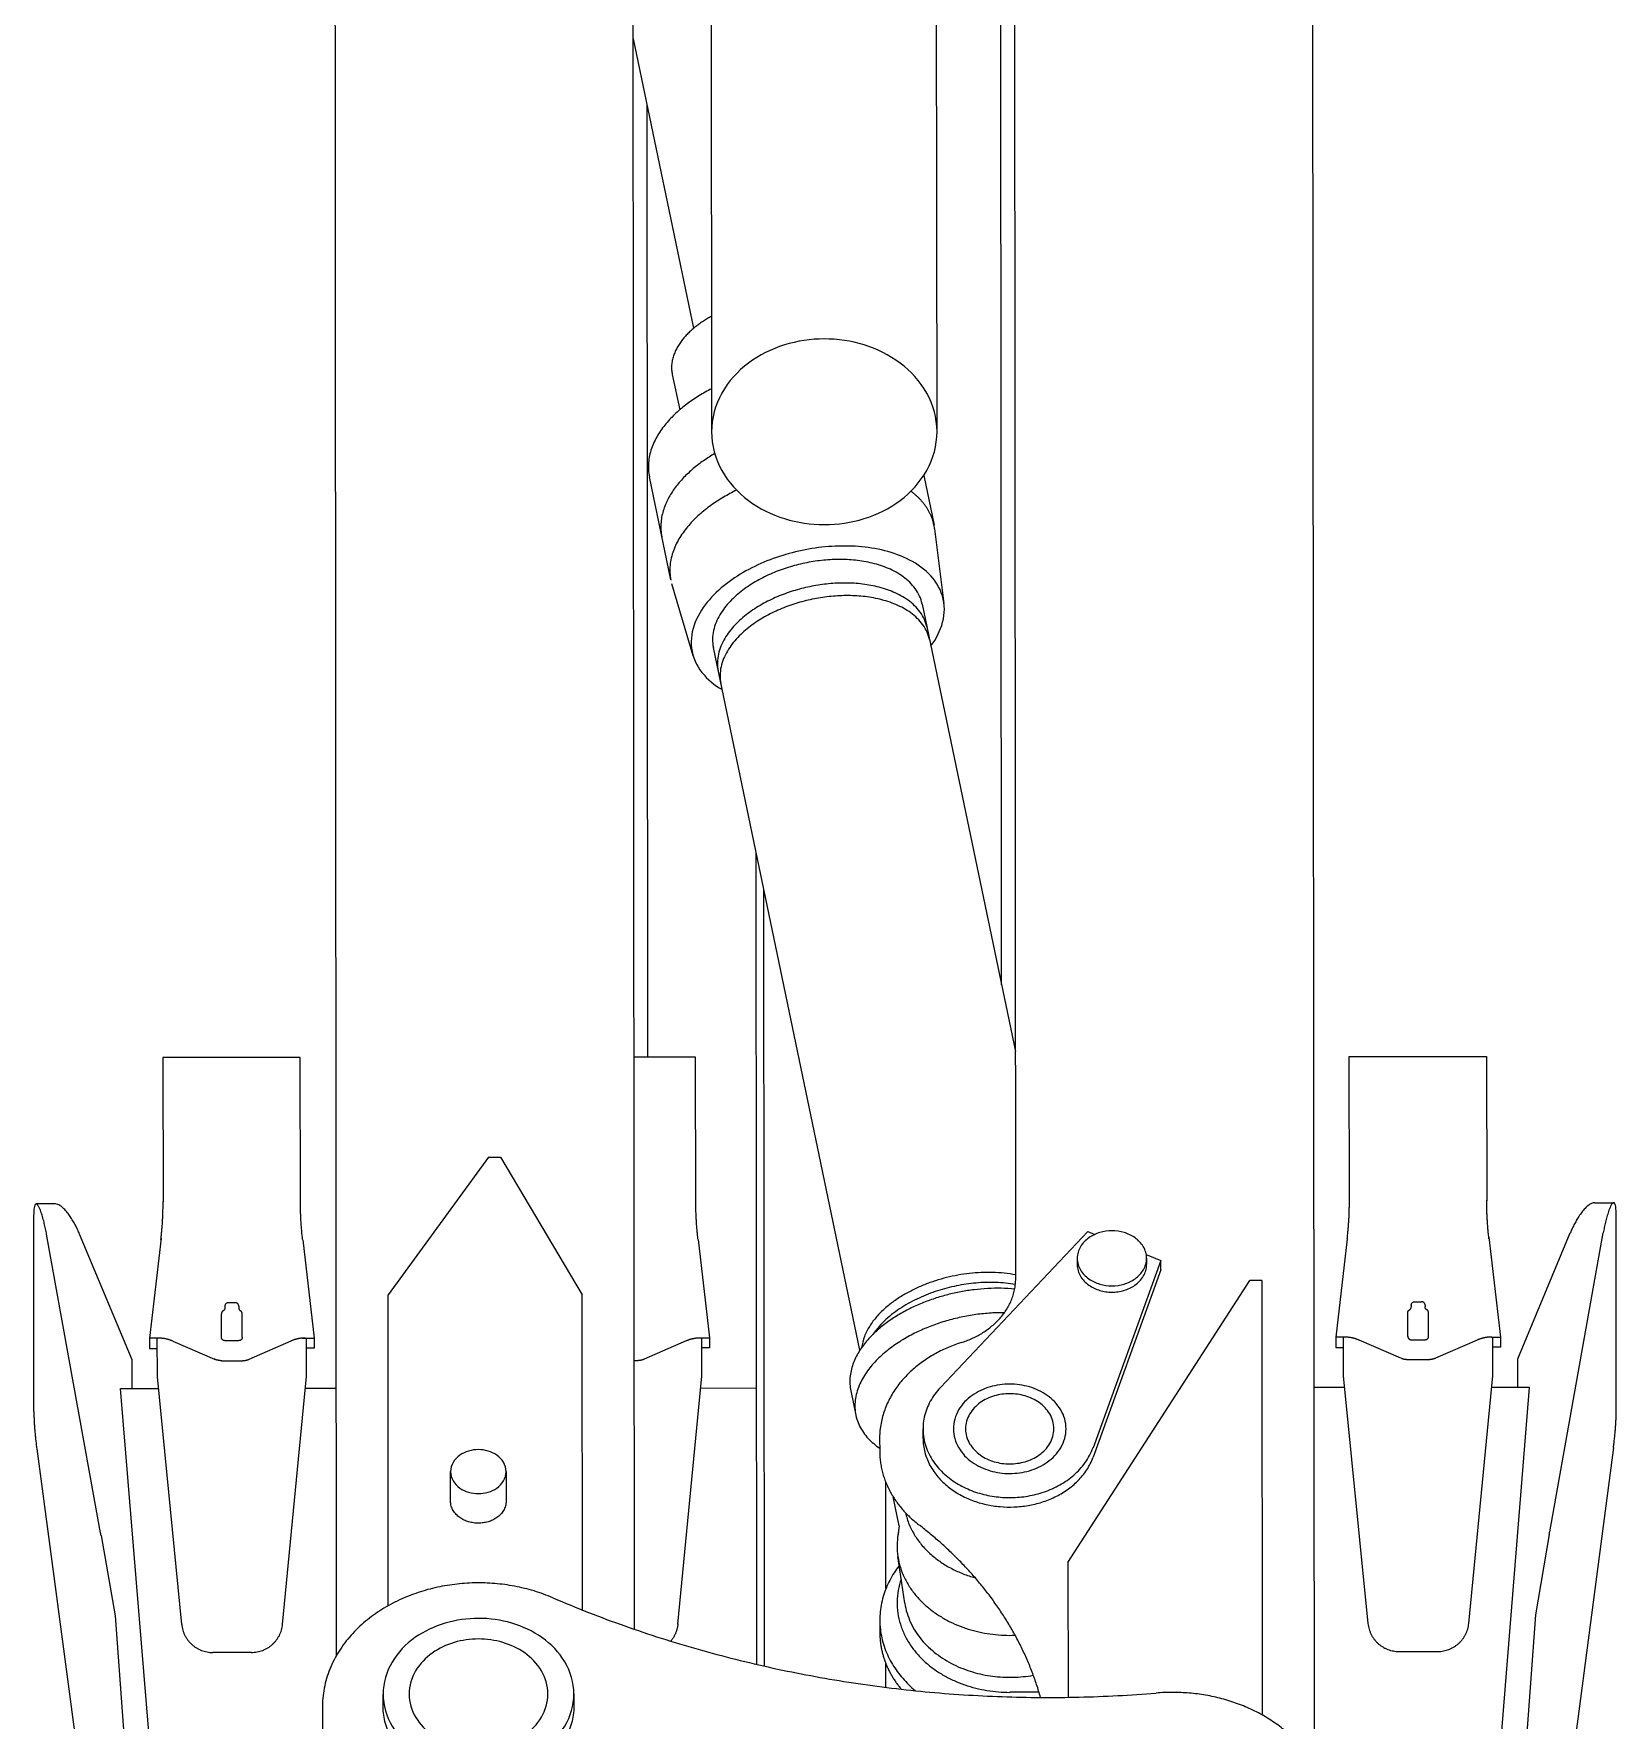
# Model space of a CAD drawing. Header units: millimetres. Extents: x 21.96 to 23.21, y 30.4 to 34.37.
# Drawn here: x 22.4538 to 22.91, y 33.2423 to 33.7285 of the extents above; entities that cross this region are included whole.
import ezdxf

# ---------------------------------------------------------------- set-up
doc = ezdxf.new("R2010")
doc.units = ezdxf.units.MM

# ---------------------------------------------------------------- blocks, each defined once
blk = doc.blocks.new('*U93')
for p, q in [((1.36427, 7.05934), (1.36478, 6.42852)), ((1.49474, 6.42862), (1.49423, 7.05944)), ((1.71229, 5.65986), (1.7112, 7.00248)), ((1.54011, 5.94028), (1.53933, 6.90476)), ((1.53198, 6.10975), (1.53142, 6.80255)), ((1.32035, 5.73808), (1.31954, 6.73771)), ((1.31961, 6.65518), (1.35444, 6.48827)), ((1.32808, 6.06797), (1.32764, 6.61672)), ((1.34212, 6.4617), (1.34639, 6.44121)), ((1.34133, 6.34313), (1.32892, 6.4026)), ((1.48705, 6.40334), (1.49301, 6.37478)), ((1.49339, 6.37255), (1.49876, 6.32966)), ((1.35411, 6.29947), (1.34188, 6.34093)), ((1.48618, 6.32924), (1.54001, 6.07128)), ((1.45033, 5.89911), (1.36581, 6.30412)), ((1.39084, 5.71787), (1.39047, 6.18598)), ((1.39534, 5.71684), (1.39498, 6.16433)), ((1.23616, 6.01028), (1.17824, 5.93091)), ((1.23616, 6.01028), (1.24315, 6.01028)), ((1.24315, 6.01028), (1.2902, 5.931)), ((0.98651, 5.98334), (0.97539, 5.98333)), ((1.87372, 5.98406), (1.88484, 5.98406)), ((0.97409, 5.86375), (0.97399, 5.97717)), ((1.88634, 5.86449), (1.88625, 5.97791)), ((1.01254, 5.79366), (0.98139, 5.966)), ((1.03079, 5.89338), (1.00041, 5.96601)), ((1.04741, 5.96358), (1.04073, 5.90597)), ((1.12904, 5.9627), (1.1357, 5.90605)), ((1.35696, 5.96288), (1.36363, 5.90623)), ((1.58166, 5.96742), (1.49667, 5.87749)), ((1.58166, 5.96742), (1.58571, 5.96582)), ((1.73123, 5.96319), (1.72466, 5.90653)), ((1.81285, 5.9642), (1.81963, 5.9066)), ((1.82958, 5.89403), (1.85985, 5.96671)), ((1.848, 5.79433), (1.87887, 5.96672)), ((1.57558, 5.952), (1.57558, 5.94835)), ((1.61538, 5.95412), (1.62373, 5.95083)), ((1.61557, 5.95203), (1.61557, 5.94838)), ((1.62373, 5.95083), (1.5847, 5.84279)), ((1.62374, 5.94536), (1.5847, 5.83731)), ((1.62374, 5.94535), (1.62373, 5.95083)), ((1.57024, 5.77665), (1.67507, 5.93925)), ((1.68207, 5.93925), (1.67507, 5.93924)), ((1.68208, 5.93925), (1.68228, 5.68865)), ((1.0842, 5.92446), (1.0842, 5.92345)), ((1.17838, 5.7517), (1.17824, 5.93091)), ((1.29035, 5.74919), (1.2902, 5.931)), ((1.76813, 5.92501), (1.76813, 5.924)), ((1.77013, 5.92696), (1.77413, 5.92696)), ((1.77613, 5.92502), (1.77613, 5.92401)), ((1.08222, 5.90646), (1.08221, 5.92008)), ((1.09421, 5.90647), (1.0942, 5.92009)), ((1.76614, 5.90701), (1.76613, 5.92063)), ((1.77814, 5.90702), (1.77813, 5.92064)), ((1.04525, 5.88369), (1.04523, 5.90596)), ((1.05412, 5.90429), (1.07828, 5.89381)), ((1.09817, 5.89383), (1.12231, 5.90435)), ((1.13122, 5.88376), (1.1312, 5.90603)), ((1.3261, 5.89401), (1.35024, 5.90453)), ((1.35915, 5.88395), (1.35913, 5.90622)), ((1.72917, 5.88425), (1.72915, 5.90652)), ((1.76221, 5.89437), (1.73805, 5.90485)), ((1.80624, 5.9049), (1.7821, 5.89438)), ((1.81515, 5.88432), (1.81513, 5.90659)), ((1.03081, 5.87696), (1.0308, 5.89338)), ((1.8296, 5.8776), (1.82958, 5.89403)), ((1.05928, 5.74089), (1.04525, 5.88369)), ((1.11741, 5.74094), (1.13121, 5.88378)), ((1.34534, 5.74113), (1.35914, 5.88396)), ((1.74322, 5.74145), (1.72918, 5.88426)), ((1.80134, 5.74149), (1.81515, 5.88431)), ((1.02406, 5.87695), (1.04591, 5.87697)), ((1.04061, 5.67647), (1.02406, 5.87695)), ((1.13056, 5.87704), (1.14829, 5.87705)), ((1.35849, 5.87722), (1.39071, 5.87725)), ((1.44502, 5.87564), (1.44796, 5.86155)), ((1.72984, 5.87752), (1.71211, 5.87751)), ((1.83634, 5.87761), (1.8145, 5.87759)), ((1.82012, 5.6771), (1.83634, 5.87761)), ((1.46168, 5.84817), (1.46169, 5.84087)), ((1.48667, 5.84819), (1.48667, 5.85367)), ((0.97575, 5.8422), (0.99954, 5.66304)), ((1.88471, 5.84293), (1.86121, 5.66373)), ((1.46529, 5.76157), (1.46524, 5.82282)), ((1.473, 5.79783), (1.46954, 5.8144)), ((1.473, 5.79783), (1.47216, 5.79209)), ((1.01281, 5.79216), (1.0209, 5.74581)), ((1.84773, 5.79284), (1.83972, 5.74647)), ((1.47616, 5.75313), (1.47217, 5.78014)), ((1.57024, 5.77665), (1.5703, 5.69888)), ((1.83972, 5.74647), (1.83451, 5.67563)), ((1.09951, 5.72476), (1.0772, 5.72475)), ((1.46533, 5.70463), (1.46532, 5.71817)), ((1.76114, 5.7253), (1.78345, 5.72532)), ((1.55357, 5.70177), (1.53677, 5.70176))]:
    blk.add_line(p, q)
for points in [[(1.15455, 7.06548), (1.14733, 7.06548), (1.14842, 5.72283)], [(1.04597, 5.90598), (1.04073, 5.90597), (1.04074, 5.90007), (1.04523, 5.90008)], [(1.12893, 5.90604), (1.1357, 5.90605), (1.13571, 5.90015), (1.13121, 5.90015)], [(1.73143, 5.90653), (1.72466, 5.90653), (1.72466, 5.90063), (1.72916, 5.90063)], [(1.81439, 5.9066), (1.81963, 5.9066), (1.81963, 5.9007), (1.81514, 5.9007)]]:
    blk.add_lwpolyline(points)
for points in [[(1.36472, 6.4952, 0.009734), (1.36237, 6.49386, 0.010288), (1.36008, 6.49244, 0.010949), (1.35785, 6.49091, 0.011735), (1.35569, 6.48929, 0.012672), (1.35362, 6.48756, 0.013788), (1.35163, 6.48572, 0.015119), (1.34976, 6.48377, 0.016703), (1.34801, 6.48171, 0.01858), (1.34641, 6.47953, 0.020782), (1.34499, 6.47723, 0.023316), (1.34378, 6.47481, 0.026136), (1.34281, 6.47229, 0.029099), (1.34212, 6.46968, 0.031924), (1.34176, 6.46701, 0.0342), (1.34176, 6.46431, 0.035533), (1.34213, 6.46163)], [(1.36476, 6.45336, 0.009823), (1.36109, 6.4514, 0.010361), (1.35751, 6.44929, 0.011007), (1.35401, 6.44702, 0.011784), (1.35062, 6.44461, 0.012715), (1.34736, 6.44202, 0.013833), (1.34423, 6.43927, 0.015176), (1.34127, 6.43634, 0.016789), (1.3385, 6.43323, 0.018718), (1.33596, 6.42993, 0.021007), (1.33368, 6.42643, 0.023676), (1.33173, 6.42275, 0.026689), (1.33016, 6.4189, 0.029906), (1.32904, 6.41489, 0.033025), (1.32842, 6.41078, 0.035574), (1.32838, 6.40662, 0.036921), (1.32894, 6.40252)], [(1.36658, 6.41599, 0.009645), (1.36335, 6.41401, 0.010216), (1.36021, 6.41191, 0.01089), (1.35716, 6.40968, 0.011685), (1.35421, 6.40732, 0.012624), (1.35138, 6.40481, 0.013733), (1.34868, 6.40215, 0.015043), (1.34615, 6.39935, 0.016585), (1.34379, 6.39639, 0.018391), (1.34164, 6.39327, 0.020479), (1.33975, 6.39, 0.022845), (1.33814, 6.38657, 0.025431), (1.33688, 6.38301, 0.028095), (1.336, 6.37934, 0.030587), (1.33556, 6.37559, 0.032558), (1.33559, 6.37181, 0.033553), (1.33612, 6.36809)], [(1.37923, 6.39491, 0.009905), (1.37539, 6.39296, 0.010427), (1.37164, 6.39085, 0.011061), (1.36798, 6.38859, 0.011827), (1.36442, 6.38616, 0.012751), (1.36099, 6.38355, 0.013868), (1.3577, 6.38077, 0.015218), (1.35458, 6.3778, 0.01685), (1.35165, 6.37463, 0.018817), (1.34896, 6.37127, 0.021171), (1.34654, 6.3677, 0.023944), (1.34445, 6.36393, 0.027112), (1.34276, 6.35997, 0.030538), (1.34154, 6.35584, 0.033905), (1.34086, 6.35159, 0.03669), (1.34078, 6.34729, 0.038181), (1.34135, 6.34304)], [(1.49338, 6.37257, 0.014823), (1.49313, 6.37421, 0.014617), (1.49278, 6.37581, 0.014555), (1.49234, 6.37738, 0.014413), (1.49181, 6.37893, 0.014186), (1.49119, 6.38044, 0.013883), (1.49049, 6.38192, 0.013515), (1.4897, 6.38336, 0.013096), (1.48884, 6.38476, 0.012639), (1.48791, 6.38611, 0.012157), (1.48691, 6.38742, 0.011516), (1.48587, 6.38866, 0.011044), (1.48476, 6.38986, 0.010574), (1.4836, 6.39101, 0.010111), (1.4824, 6.39211, 0.00966), (1.48115, 6.39317, 0.009226), (1.47985, 6.39418)], [(1.49123, 6.30507, 0.094777), (1.49799, 6.31878, 0.138052), (1.49786, 6.33396, 0.127469), (1.48985, 6.34688, 0.082849), (1.47721, 6.35549, 0.054967), (1.4627, 6.36042, 0.041159), (1.44749, 6.36254, 0.034404), (1.43213, 6.36236, 0.031614), (1.41692, 6.36017, 0.031559), (1.40212, 6.3561, 0.034391), (1.38797, 6.35012, 0.041146), (1.37487, 6.34211, 0.055008), (1.36353, 6.33177, 0.082924), (1.35539, 6.31881, 0.127646), (1.35322, 6.30375, 0.137834), (1.35917, 6.28981, 0.094711), (1.37084, 6.27995)], [(1.48618, 6.32924, 0.105358), (1.48221, 6.33812, 0.079629), (1.47526, 6.34498, 0.056095), (1.46673, 6.34976, 0.041498), (1.45743, 6.35282, 0.033019), (1.44777, 6.35447, 0.028119), (1.43798, 6.35494, 0.025379), (1.42819, 6.35437, 0.024144), (1.4185, 6.35284, 0.024092), (1.40902, 6.35038, 0.02533), (1.39982, 6.34701, 0.028101), (1.39102, 6.34266, 0.033027), (1.3828, 6.33729, 0.041449), (1.37548, 6.33077, 0.05601), (1.36955, 6.32298, 0.079548), (1.36591, 6.31391, 0.105502), (1.3658, 6.30416)], [(1.48901, 6.31567, 0.105362), (1.48504, 6.32455, 0.079633), (1.4781, 6.3314, 0.056096), (1.46956, 6.33619, 0.041498), (1.46026, 6.33924, 0.033018), (1.45061, 6.34089, 0.028117), (1.44081, 6.34137, 0.025376), (1.43102, 6.34079, 0.024141), (1.42133, 6.33926, 0.024091), (1.41185, 6.3368, 0.025329), (1.40265, 6.33343, 0.0281), (1.39385, 6.32909, 0.033027), (1.38564, 6.32371, 0.04145), (1.37832, 6.31719, 0.056011), (1.37239, 6.3094, 0.07955), (1.36874, 6.30033, 0.105503), (1.36863, 6.29058)], [(1.49052, 6.30842, 0.105358), (1.48655, 6.3173, 0.079631), (1.47961, 6.32416, 0.056096), (1.47107, 6.32894, 0.041498), (1.46177, 6.332, 0.033019), (1.45212, 6.33365, 0.028118), (1.44232, 6.33412, 0.025378), (1.43253, 6.33355, 0.024142), (1.42284, 6.33202, 0.024091), (1.41336, 6.32956, 0.025329), (1.40417, 6.32619, 0.0281), (1.39536, 6.32185, 0.033027), (1.38715, 6.31647, 0.04145), (1.37983, 6.30995, 0.056011), (1.3739, 6.30216, 0.07955), (1.37025, 6.29309, 0.105503), (1.37015, 6.28334)], [(1.73125, 5.96337, 0.000017), (1.7314, 5.96473, 0.000017), (1.73154, 5.96609, 0.000017), (1.73168, 5.96745, 0.000018), (1.7318, 5.96881, 0.000018), (1.73191, 5.97017, 0.000018), (1.73201, 5.97154, 0.000018), (1.7321, 5.9729, 0.000018), (1.73219, 5.97426, 0.000019), (1.73226, 5.97563, 0.000019), (1.73232, 5.97699, 0.000019), (1.73237, 5.97835, 0.000019), (1.73242, 5.97971, 0.000019), (1.73245, 5.98108, 0.00002), (1.73247, 5.98244, 0.00002), (1.73249, 5.9838, 0.00002), (1.73249, 5.98516), (1.73242, 6.06829), (1.8116, 6.06836), (1.81167, 5.98522)], [(1.12902, 5.96288, 0.000023), (1.12886, 5.96424, 0.000023), (1.12872, 5.9656, 0.000022), (1.12858, 5.96696, 0.000022), (1.12846, 5.96832, 0.000022), (1.12835, 5.96969, 0.000022), (1.12824, 5.97105, 0.000021), (1.12815, 5.97241, 0.000021), (1.12806, 5.97377, 0.000021), (1.12799, 5.97514, 0.000021), (1.12792, 5.9765, 0.000021), (1.12787, 5.97786, 0.00002), (1.12782, 5.97923, 0.00002), (1.12779, 5.98059, 0.00002), (1.12776, 5.98195, 0.00002), (1.12775, 5.98331, 0.000019), (1.12774, 5.98467), (1.12767, 6.0678), (1.0485, 6.06774), (1.04856, 5.98461)], [(1.35694, 5.96306, 0.000023), (1.35679, 5.96442, 0.000023), (1.35665, 5.96579, 0.000023), (1.35651, 5.96715, 0.000022), (1.35639, 5.96851, 0.000022), (1.35627, 5.96987, 0.000022), (1.35617, 5.97123, 0.000022), (1.35607, 5.9726, 0.000022), (1.35599, 5.97396, 0.000021), (1.35592, 5.97532, 0.000021), (1.35585, 5.97668, 0.000021), (1.3558, 5.97805, 0.000021), (1.35575, 5.97941, 0.00002), (1.35571, 5.98077, 0.00002), (1.35569, 5.98213, 0.00002), (1.35567, 5.9835, 0.00002), (1.35567, 5.98486), (1.3556, 6.06799), (1.32008, 6.06796)], [(0.9814, 5.96594, 0.003229), (0.98111, 5.9675, 0.003376), (0.9808, 5.96905, 0.003605), (0.98046, 5.9706, 0.003944), (0.9801, 5.97215, 0.00444), (0.97972, 5.9737, 0.005179), (0.97931, 5.97525, 0.006331), (0.97885, 5.97679, 0.008173), (0.97836, 5.97831, 0.01152), (0.97781, 5.9798, 0.019265), (0.97717, 5.98126, 0.046416), (0.97636, 5.98263, 0.386162), (0.97507, 5.98322, 0.153456), (0.97438, 5.98185, 0.032583), (0.97413, 5.98031, 0.016018), (0.97402, 5.97875, 0.010263), (0.97399, 5.97718)], [(1.00043, 5.96596, 0.005533), (0.99986, 5.96728, 0.005593), (0.99927, 5.96859, 0.005726), (0.99864, 5.96988, 0.005939), (0.99798, 5.97116, 0.006246), (0.9973, 5.97242, 0.006669), (0.99658, 5.97367, 0.007243), (0.99582, 5.9749, 0.008021), (0.99503, 5.9761, 0.00909), (0.99419, 5.97728, 0.010595), (0.99331, 5.97843, 0.012791), (0.99237, 5.97954, 0.016163), (0.99137, 5.98059, 0.021726), (0.99029, 5.98157, 0.031828), (0.98911, 5.98243, 0.052504), (0.98781, 5.98308, 0.097372), (0.9864, 5.98334)], [(1.04731, 5.96265, 0.000016), (1.04746, 5.96405, 0.000017), (1.04761, 5.96544, 0.000017), (1.04774, 5.96684, 0.000017), (1.04787, 5.96823, 0.000017), (1.04798, 5.96962, 0.000017), (1.04809, 5.97102, 0.000018), (1.04818, 5.97241, 0.000018), (1.04826, 5.9738, 0.000018), (1.04834, 5.97518, 0.000018), (1.0484, 5.97657, 0.000018), (1.04845, 5.97795, 0.000019), (1.0485, 5.97934, 0.000019), (1.04853, 5.98072, 0.000019), (1.04855, 5.9821, 0.000019), (1.04856, 5.98348, 0.000019), (1.04856, 5.98485)], [(1.81296, 5.96327, 0.000024), (1.8128, 5.96467, 0.000024), (1.81265, 5.96606, 0.000024), (1.81252, 5.96746, 0.000023), (1.81239, 5.96885, 0.000023), (1.81227, 5.97024, 0.000023), (1.81217, 5.97163, 0.000023), (1.81207, 5.97302, 0.000022), (1.81198, 5.97441, 0.000022), (1.81191, 5.9758, 0.000022), (1.81184, 5.97719, 0.000022), (1.81179, 5.97857, 0.000021), (1.81174, 5.97995, 0.000021), (1.81171, 5.98134, 0.000021), (1.81169, 5.98272, 0.000021), (1.81167, 5.98409, 0.00002), (1.81167, 5.98547)], [(1.87384, 5.98405, 0.097372), (1.87242, 5.9838, 0.052504), (1.87112, 5.98314, 0.031828), (1.86994, 5.98228, 0.021726), (1.86887, 5.9813, 0.016163), (1.86787, 5.98025, 0.012791), (1.86693, 5.97914, 0.010595), (1.86605, 5.97799, 0.00909), (1.86522, 5.97681, 0.008021), (1.86442, 5.9756, 0.007243), (1.86367, 5.97437, 0.006669), (1.86295, 5.97312, 0.006246), (1.86227, 5.97186, 0.005939), (1.86161, 5.97058, 0.005726), (1.86099, 5.96928, 0.005593), (1.8604, 5.96798, 0.005533), (1.85983, 5.96666)], [(1.88625, 5.97792, 0.010264), (1.88622, 5.97949, 0.016019), (1.88611, 5.98105, 0.032583), (1.88585, 5.98259, 0.153433), (1.88516, 5.98396, 0.386224), (1.88387, 5.98336, 0.046419), (1.88306, 5.98199, 0.019265), (1.88243, 5.98053, 0.01152), (1.88188, 5.97904, 0.008172), (1.88139, 5.97752, 0.00633), (1.88094, 5.97598, 0.005178), (1.88053, 5.97443, 0.004439), (1.88015, 5.97288, 0.003943), (1.87979, 5.97133, 0.003604), (1.87946, 5.96978, 0.003375), (1.87915, 5.96822, 0.003228), (1.87886, 5.96667)], [(1.54013, 5.94246, 0.021858), (1.5335, 5.94345, 0.019573), (1.52682, 5.94388, 0.018037), (1.52013, 5.94382, 0.017052), (1.51346, 5.94328, 0.016512), (1.50683, 5.9423, 0.016351), (1.50029, 5.94089, 0.016569), (1.49386, 5.93906, 0.017201), (1.48757, 5.93679, 0.018302), (1.48145, 5.93408, 0.019993), (1.47554, 5.93091, 0.022478), (1.46992, 5.92725, 0.02608), (1.46468, 5.92305, 0.031302), (1.45994, 5.91829, 0.038747), (1.45592, 5.91292, 0.04934), (1.4529, 5.90693, 0.062257), (1.45128, 5.90044)], [(1.57558, 5.94835, 0.069039), (1.57607, 5.94488, 0.064073), (1.57746, 5.94165, 0.056287), (1.57957, 5.93885, 0.049138), (1.58224, 5.93654, 0.043385), (1.58529, 5.93476, 0.039105), (1.58859, 5.9335, 0.036501), (1.59204, 5.93275, 0.035247), (1.59556, 5.9325, 0.035212), (1.59908, 5.93275, 0.036437), (1.60253, 5.93349, 0.039042), (1.60582, 5.93475, 0.043212), (1.60887, 5.93652, 0.049107), (1.61155, 5.93883, 0.056513), (1.61368, 5.94164, 0.064186), (1.61508, 5.94488, 0.069662), (1.61557, 5.94838)], [(1.53954, 5.93425, 0.019436), (1.53176, 5.9347, 0.017953), (1.52396, 5.93457, 0.017011), (1.5162, 5.9339, 0.016509), (1.50849, 5.93271, 0.016384), (1.50088, 5.93102, 0.016643), (1.49341, 5.92883, 0.017321), (1.4861, 5.92614, 0.018481), (1.47899, 5.92293, 0.020251), (1.47215, 5.91917, 0.022846), (1.46565, 5.91484, 0.026611), (1.45959, 5.90989, 0.031924), (1.45418, 5.90428, 0.03972), (1.44962, 5.89797, 0.050643), (1.44625, 5.89093, 0.06378), (1.44457, 5.88332, 0.073911), (1.44503, 5.87557)], [(1.53994, 5.93693, 0.018289), (1.53429, 5.9377, 0.016657), (1.52861, 5.93808, 0.015509), (1.52292, 5.93809, 0.014713), (1.51723, 5.93776, 0.014206), (1.51158, 5.9371, 0.013962), (1.50597, 5.93612, 0.013915), (1.50043, 5.93483, 0.014123), (1.49497, 5.93324, 0.014583), (1.48961, 5.93133, 0.015327), (1.48437, 5.92911, 0.016413), (1.47928, 5.92655, 0.017931), (1.47437, 5.92366, 0.02002), (1.46969, 5.92039, 0.022882), (1.4653, 5.91674, 0.026808), (1.4613, 5.91267, 0.032177), (1.4578, 5.90816)], [(1.50873, 5.90343, 0.014092), (1.51179, 5.9045, 0.014541), (1.51478, 5.90574, 0.015069), (1.51769, 5.90716, 0.015679), (1.5205, 5.90875, 0.016374), (1.52322, 5.91052, 0.017156), (1.5258, 5.91247, 0.018022), (1.52824, 5.91459, 0.018967), (1.53052, 5.91689, 0.019977), (1.53262, 5.91936, 0.02103), (1.5345, 5.92199, 0.022092), (1.53615, 5.92477, 0.023117), (1.53755, 5.9277, 0.024049), (1.53866, 5.93074, 0.024825), (1.53947, 5.93387, 0.025383), (1.53996, 5.93707, 0.025725), (1.54012, 5.94031)], [(1.0842, 5.92351, -0.000001), (1.0842, 5.9234, -0.000002), (1.08419, 5.92328, -0.000001), (1.08418, 5.92315, -0.000001), (1.08415, 5.92302, -0.000001), (1.08412, 5.92289, -0.000001), (1.08407, 5.92276, -0.000001), (1.08402, 5.92264), (1.08396, 5.92252), (1.08389, 5.9224), (1.08381, 5.92229), (1.08372, 5.92219, 0.000001), (1.08363, 5.92209, 0.000001), (1.08353, 5.92199, 0.000001), (1.08343, 5.92191, 0.000001), (1.08332, 5.92183, 0.000002), (1.0832, 5.92176)], [(1.0922, 5.92447, 0.000003), (1.09219, 5.92464, 0.000003), (1.09217, 5.92482, 0.000004), (1.09212, 5.925, 0.000004), (1.09206, 5.92517, 0.000004), (1.09198, 5.92535, 0.000005), (1.09188, 5.92552, 0.000005), (1.09176, 5.92568, 0.000005), (1.09163, 5.92583, 0.000005), (1.09148, 5.92596, 0.000005), (1.09131, 5.92608, 0.000005), (1.09113, 5.92618, 0.000005), (1.09095, 5.92627, 0.000005), (1.09076, 5.92633, 0.000005), (1.09056, 5.92638, 0.000005), (1.09037, 5.9264, 0.000004), (1.0902, 5.92641), (1.0862, 5.92641, 0.000004), (1.08602, 5.9264, 0.000004), (1.08584, 5.92637, 0.000003), (1.08565, 5.92633, 0.000003), (1.08547, 5.92627, 0.000003), (1.08529, 5.92619, 0.000002), (1.08511, 5.92609, 0.000002), (1.08495, 5.92598, 0.000001), (1.08479, 5.92584, 0.000001), (1.08465, 5.92569), (1.08453, 5.92553), (1.08442, 5.92535, -0.000001), (1.08434, 5.92516, -0.000001), (1.08427, 5.92497, -0.000002), (1.08423, 5.92478, -0.000002), (1.08421, 5.92458, -0.000003), (1.0842, 5.92437)], [(1.0922, 5.92447), (1.0922, 5.92346, -0.000002), (1.0922, 5.92334, -0.000002), (1.09221, 5.92322, -0.000002), (1.09223, 5.92311, -0.000002), (1.09226, 5.92299, -0.000002), (1.09229, 5.92287, -0.000003), (1.09234, 5.92275, -0.000003), (1.09239, 5.92263, -0.000003), (1.09245, 5.92252, -0.000003), (1.09252, 5.92241, -0.000003), (1.09259, 5.9223, -0.000003), (1.09268, 5.9222, -0.000003), (1.09277, 5.9221, -0.000003), (1.09287, 5.92201, -0.000004), (1.09297, 5.92192, -0.000004), (1.09309, 5.92184, -0.000004), (1.0932, 5.92177)], [(1.76613, 5.92063, 0.000002), (1.76614, 5.92075, 0.000002), (1.76615, 5.92087, 0.000001), (1.76617, 5.92098, 0.000001), (1.76619, 5.9211, 0.000001), (1.76623, 5.92122, 0.000001), (1.76627, 5.92134, 0.000001), (1.76632, 5.92146), (1.76638, 5.92157), (1.76645, 5.92168), (1.76653, 5.92179), (1.76661, 5.9219), (1.7667, 5.92199, -0.000001), (1.7668, 5.92209, -0.000001), (1.76691, 5.92217, -0.000001), (1.76702, 5.92225, -0.000001), (1.76713, 5.92232)], [(1.76713, 5.92232, -0.000001), (1.76725, 5.92239, -0.000001), (1.76736, 5.92247, -0.000001), (1.76746, 5.92255, -0.000001), (1.76756, 5.92264), (1.76765, 5.92274), (1.76774, 5.92285), (1.76781, 5.92295), (1.76788, 5.92306), (1.76794, 5.92318, 0.000001), (1.76799, 5.9233, 0.000001), (1.76804, 5.92341, 0.000001), (1.76807, 5.92353, 0.000001), (1.7681, 5.92365, 0.000001), (1.76812, 5.92377, 0.000002), (1.76813, 5.92389, 0.000002), (1.76813, 5.924)], [(1.76813, 5.92501, 0.000002), (1.76814, 5.92519, 0.000002), (1.76816, 5.92536, 0.000002), (1.76821, 5.92554, 0.000001), (1.76827, 5.92572, 0.000001), (1.76835, 5.9259), (1.76845, 5.92606), (1.76856, 5.92622, -0.000001), (1.7687, 5.92637, -0.000001), (1.76885, 5.92651, -0.000002), (1.76901, 5.92663, -0.000002), (1.76919, 5.92673, -0.000003), (1.76938, 5.92682, -0.000003), (1.76957, 5.92688, -0.000003), (1.76976, 5.92693, -0.000004), (1.76996, 5.92695, -0.000003), (1.77013, 5.92696)], [(1.77612, 5.92493, 0.000003), (1.77612, 5.92514, 0.000003), (1.7761, 5.92534, 0.000004), (1.77606, 5.92553, 0.000004), (1.77599, 5.92572, 0.000005), (1.7759, 5.92591, 0.000005), (1.7758, 5.92608, 0.000005), (1.77567, 5.92625, 0.000005), (1.77553, 5.9264, 0.000005), (1.77538, 5.92653, 0.000005), (1.77521, 5.92665, 0.000005), (1.77504, 5.92675, 0.000005), (1.77486, 5.92683, 0.000005), (1.77467, 5.92689, 0.000004), (1.77449, 5.92693, 0.000004), (1.77431, 5.92695, 0.000004), (1.77413, 5.92696)], [(1.77713, 5.92232, 0.000003), (1.77702, 5.92239, 0.000003), (1.77691, 5.92247, 0.000003), (1.7768, 5.92255, 0.000003), (1.7767, 5.92265, 0.000003), (1.77661, 5.92275, 0.000003), (1.77652, 5.92285, 0.000003), (1.77644, 5.92296, 0.000003), (1.77637, 5.92308, 0.000003), (1.77631, 5.9232, 0.000003), (1.77626, 5.92332, 0.000003), (1.77621, 5.92345, 0.000003), (1.77618, 5.92358, 0.000002), (1.77615, 5.92371, 0.000002), (1.77614, 5.92384, 0.000002), (1.77613, 5.92396, 0.000002), (1.77613, 5.92407)], [(1.77813, 5.92059, 0.000002), (1.77813, 5.92069, 0.000002), (1.77812, 5.92082, 0.000002), (1.7781, 5.92095, 0.000002), (1.77808, 5.92108, 0.000003), (1.77804, 5.9212, 0.000003), (1.778, 5.92133, 0.000003), (1.77795, 5.92145, 0.000003), (1.77788, 5.92158, 0.000003), (1.77781, 5.92169, 0.000003), (1.77773, 5.9218, 0.000003), (1.77765, 5.92191, 0.000003), (1.77755, 5.92201, 0.000003), (1.77745, 5.9221, 0.000003), (1.77735, 5.92218, 0.000003), (1.77724, 5.92226, 0.000003), (1.77713, 5.92233)], [(1.08321, 5.92177, 0.000002), (1.08309, 5.9217, 0.000001), (1.08298, 5.92162, 0.000001), (1.08288, 5.92154, 0.000001), (1.08278, 5.92144, 0.000001), (1.08269, 5.92135), (1.0826, 5.92124), (1.08252, 5.92113), (1.08245, 5.92101), (1.08239, 5.92089, -0.000001), (1.08233, 5.92077, -0.000001), (1.08229, 5.92064, -0.000001), (1.08226, 5.92051, -0.000001), (1.08223, 5.92038, -0.000001), (1.08221, 5.92025, -0.000002), (1.08221, 5.92013, -0.000001), (1.08221, 5.92002)], [(1.0942, 5.92009, 0.000002), (1.0942, 5.9202, 0.000002), (1.09419, 5.92032, 0.000002), (1.09417, 5.92044, 0.000002), (1.09414, 5.92056, 0.000002), (1.09411, 5.92068, 0.000003), (1.09406, 5.9208, 0.000003), (1.09401, 5.92091, 0.000003), (1.09395, 5.92103, 0.000003), (1.09388, 5.92114, 0.000003), (1.09381, 5.92125, 0.000003), (1.09372, 5.92135, 0.000003), (1.09363, 5.92145, 0.000003), (1.09353, 5.92154, 0.000004), (1.09343, 5.92163, 0.000004), (1.09332, 5.9217, 0.000004), (1.0932, 5.92177)], [(1.53356, 5.92063, 0.019876), (1.52482, 5.92036, 0.018848), (1.51613, 5.91941, 0.018408), (1.50753, 5.91782, 0.018485), (1.49908, 5.91561, 0.019143), (1.49082, 5.91276, 0.020445), (1.48281, 5.90927, 0.022571), (1.47511, 5.9051, 0.025844), (1.46784, 5.9002, 0.030677), (1.46119, 5.89454, 0.03811), (1.45537, 5.88802, 0.049248), (1.45076, 5.88059, 0.064647), (1.44795, 5.87233, 0.080026), (1.44761, 5.86362, 0.083829), (1.45012, 5.8553, 0.072477), (1.45509, 5.84816, 0.056136), (1.46172, 5.8425)], [(1.05411, 5.9043, 0.000014), (1.0536, 5.90451, 0.000014), (1.05309, 5.90471, 0.000014), (1.05257, 5.90489, 0.000014), (1.05205, 5.90506, 0.000014), (1.05152, 5.90521, 0.000014), (1.051, 5.90535, 0.000014), (1.05047, 5.90548, 0.000013), (1.04994, 5.90559, 0.000013), (1.04941, 5.90569, 0.000013), (1.04888, 5.90577, 0.000013), (1.04835, 5.90584, 0.000013), (1.04782, 5.90589, 0.000012), (1.04729, 5.90594, 0.000012), (1.04677, 5.90596, 0.000012), (1.04624, 5.90598, 0.000012), (1.04571, 5.90598)], [(1.09421, 5.90656, -0.000003), (1.09421, 5.90635, -0.000002), (1.09419, 5.90615, -0.000002), (1.09414, 5.90596, -0.000001), (1.09408, 5.90577, -0.000001), (1.09399, 5.90558), (1.09389, 5.9054), (1.09376, 5.90524, 0.000001), (1.09362, 5.90509, 0.000001), (1.09347, 5.90495, 0.000002), (1.0933, 5.90484, 0.000002), (1.09313, 5.90474, 0.000003), (1.09295, 5.90466, 0.000003), (1.09276, 5.9046, 0.000003), (1.09258, 5.90456, 0.000004), (1.09239, 5.90453, 0.000004), (1.09222, 5.90452), (1.08422, 5.90452, 0.000004), (1.08405, 5.90452, 0.000005), (1.08385, 5.90455, 0.000005), (1.08366, 5.90459, 0.000005), (1.08347, 5.90466, 0.000005), (1.08328, 5.90474, 0.000005), (1.0831, 5.90485, 0.000005), (1.08294, 5.90497, 0.000005), (1.08279, 5.9051, 0.000005), (1.08265, 5.90525, 0.000005), (1.08254, 5.90541, 0.000005), (1.08244, 5.90558, 0.000004), (1.08236, 5.90575, 0.000004), (1.08229, 5.90593, 0.000004), (1.08225, 5.90611, 0.000003), (1.08223, 5.90629, 0.000003), (1.08222, 5.90646)], [(1.13047, 5.90605, 0.000011), (1.12994, 5.90604, 0.000011), (1.12942, 5.90602, 0.000011), (1.1289, 5.90598, 0.000011), (1.12838, 5.90594, 0.00001), (1.12789, 5.90588, 0.00001), (1.12739, 5.90581, 0.00001), (1.12689, 5.90573, 0.00001), (1.12639, 5.90563, 0.000009), (1.12589, 5.90553, 0.000009), (1.12539, 5.90541, 0.000009), (1.12489, 5.90527, 0.000009), (1.12439, 5.90512, 0.000009), (1.12389, 5.90496, 0.000008), (1.1234, 5.90478, 0.000008), (1.1229, 5.90459, 0.000008), (1.12241, 5.90439)], [(1.35034, 5.90457, -0.000008), (1.35083, 5.90478, -0.000008), (1.35133, 5.90497, -0.000008), (1.35182, 5.90514, -0.000008), (1.35232, 5.90531, -0.000009), (1.35282, 5.90545, -0.000009), (1.35332, 5.90559, -0.000009), (1.35382, 5.90571, -0.000009), (1.35432, 5.90582, -0.000009), (1.35482, 5.90591, -0.000009), (1.35532, 5.906, -0.00001), (1.35582, 5.90607, -0.00001), (1.35631, 5.90612, -0.00001), (1.35683, 5.90617, -0.000011), (1.35735, 5.9062, -0.000011), (1.35787, 5.90622, -0.000011), (1.35839, 5.90623), (1.36363, 5.90623), (1.36363, 5.90033), (1.35914, 5.90033)], [(1.50875, 5.90344, 0.023413), (1.50127, 5.90067, 0.024769), (1.49408, 5.89719, 0.026492), (1.48729, 5.89299, 0.028598), (1.48099, 5.88807, 0.031072), (1.47533, 5.88244, 0.033835), (1.47044, 5.87612, 0.036702), (1.46649, 5.86918, 0.039349), (1.46364, 5.86172, 0.041343), (1.46202, 5.8539, 0.042243), (1.46168, 5.84817)], [(1.73795, 5.90489, 0.000013), (1.73746, 5.90509, 0.000013), (1.73696, 5.90528, 0.000013), (1.73647, 5.90545, 0.000013), (1.73597, 5.90562, 0.000012), (1.73547, 5.90576, 0.000012), (1.73497, 5.9059, 0.000012), (1.73446, 5.90602, 0.000012), (1.73396, 5.90613, 0.000012), (1.73346, 5.90622, 0.000011), (1.73297, 5.9063, 0.000011), (1.73247, 5.90637, 0.000011), (1.73198, 5.90643, 0.000011), (1.73146, 5.90647, 0.000011), (1.73093, 5.90651, 0.000011), (1.73041, 5.90652, 0.000011), (1.72989, 5.90653)], [(1.76615, 5.9071, -0.000003), (1.76615, 5.90689, -0.000003), (1.76617, 5.9067, -0.000004), (1.76622, 5.9065, -0.000004), (1.76628, 5.90631, -0.000005), (1.76637, 5.90613, -0.000005), (1.76647, 5.90595, -0.000005), (1.7666, 5.90578, -0.000005), (1.76674, 5.90563, -0.000005), (1.76689, 5.9055, -0.000005), (1.76706, 5.90538, -0.000005), (1.76723, 5.90528, -0.000005), (1.76741, 5.9052, -0.000005), (1.7676, 5.90514, -0.000004), (1.76778, 5.9051, -0.000004), (1.76797, 5.90508, -0.000004), (1.76815, 5.90507), (1.77614, 5.90508)], [(1.77614, 5.90508, -0.000003), (1.77631, 5.90508, -0.000004), (1.77651, 5.90511, -0.000003), (1.7767, 5.90516, -0.000003), (1.77689, 5.90522, -0.000003), (1.77708, 5.9053, -0.000002), (1.77726, 5.90541, -0.000002), (1.77742, 5.90553, -0.000001), (1.77757, 5.90566, -0.000001), (1.77771, 5.90581), (1.77782, 5.90597, 0.000001), (1.77792, 5.90614, 0.000001), (1.778, 5.90631, 0.000001), (1.77807, 5.90649, 0.000002), (1.77811, 5.90667, 0.000002), (1.77813, 5.90685, 0.000002), (1.77814, 5.90702)], [(1.81465, 5.9066, 0.000011), (1.81412, 5.9066, 0.00001), (1.81359, 5.90658, 0.00001), (1.81307, 5.90655, 0.00001), (1.81254, 5.90651, 0.00001), (1.81201, 5.90646, 0.00001), (1.81148, 5.90639, 0.00001), (1.81095, 5.9063, 0.000009), (1.81042, 5.90621, 0.000009), (1.80989, 5.90609, 0.000009), (1.80936, 5.90597, 0.000009), (1.80883, 5.90583, 0.000008), (1.80831, 5.90567, 0.000008), (1.80779, 5.9055, 0.000008), (1.80728, 5.90532, 0.000007), (1.80676, 5.90512, 0.000007), (1.80626, 5.90491)], [(1.08248, 5.89297, 0.000006), (1.08222, 5.89297, 0.000006), (1.08196, 5.89298, 0.000006), (1.08169, 5.89299, 0.000006), (1.08143, 5.89301, 0.000006), (1.08116, 5.89304, 0.000006), (1.0809, 5.89307, 0.000006), (1.08063, 5.89312, 0.000007), (1.08037, 5.89317, 0.000007), (1.0801, 5.89322, 0.000007), (1.07984, 5.89328, 0.000007), (1.07957, 5.89335, 0.000007), (1.07931, 5.89343, 0.000007), (1.07905, 5.89352, 0.000007), (1.07879, 5.89361, 0.000007), (1.07853, 5.89371, 0.000007), (1.07828, 5.89382)], [(1.08236, 5.89297), (1.09409, 5.89298, -0.000005), (1.09433, 5.89298, -0.000005), (1.09457, 5.89299, -0.000005), (1.09482, 5.89301, -0.000005), (1.09506, 5.89303, -0.000005), (1.09531, 5.89305, -0.000005), (1.09555, 5.89309, -0.000005), (1.0958, 5.89313, -0.000005), (1.09605, 5.89317, -0.000005), (1.0963, 5.89322, -0.000005), (1.09655, 5.89328, -0.000005), (1.0968, 5.89335, -0.000004), (1.09705, 5.89342, -0.000004), (1.0973, 5.8935, -0.000004), (1.09754, 5.89358, -0.000004), (1.09779, 5.89367, -0.000004), (1.09804, 5.89377)], [(1.32022, 5.89316), (1.32202, 5.89317, -0.000005), (1.32226, 5.89317, -0.000005), (1.3225, 5.89318, -0.000005), (1.32274, 5.89319, -0.000005), (1.32299, 5.89321, -0.000005), (1.32323, 5.89324, -0.000005), (1.32348, 5.89327, -0.000005), (1.32373, 5.89331, -0.000005), (1.32398, 5.89336, -0.000005), (1.32423, 5.89341, -0.000005), (1.32448, 5.89347, -0.000004), (1.32473, 5.89353, -0.000004), (1.32497, 5.8936, -0.000004), (1.32522, 5.89368, -0.000004), (1.32547, 5.89377, -0.000004), (1.32572, 5.89386, -0.000004), (1.32596, 5.89396)], [(1.77802, 5.89353), (1.76629, 5.89352, 0.000005), (1.76605, 5.89353, 0.000005), (1.76581, 5.89354, 0.000005), (1.76556, 5.89355, 0.000005), (1.76532, 5.89357, 0.000005), (1.76507, 5.8936, 0.000006), (1.76483, 5.89363, 0.000006), (1.76458, 5.89367, 0.000006), (1.76433, 5.89371, 0.000006), (1.76408, 5.89376, 0.000006), (1.76383, 5.89382, 0.000006), (1.76358, 5.89389, 0.000006), (1.76333, 5.89396, 0.000006), (1.76308, 5.89404, 0.000006), (1.76283, 5.89412, 0.000006), (1.76259, 5.89421, 0.000007), (1.76234, 5.89431)], [(1.7821, 5.89438, 0.000004), (1.78185, 5.89428, 0.000004), (1.78159, 5.89418, 0.000004), (1.78133, 5.89409, 0.000004), (1.78107, 5.894, 0.000004), (1.78081, 5.89392, 0.000004), (1.78054, 5.89385, 0.000004), (1.78028, 5.89379, 0.000005), (1.78001, 5.89373, 0.000005), (1.77975, 5.89368, 0.000005), (1.77948, 5.89364, 0.000005), (1.77922, 5.8936, 0.000005), (1.77895, 5.89358, 0.000005), (1.77869, 5.89356, 0.000005), (1.77842, 5.89354, 0.000005), (1.77816, 5.89353, 0.000005), (1.7779, 5.89353)], [(1.49666, 5.87749, 0.06321), (1.49087, 5.86961, 0.072434), (1.48741, 5.86048, 0.077537), (1.4868, 5.85076, 0.075107), (1.48916, 5.84131, 0.066988), (1.49409, 5.8329, 0.057471), (1.50093, 5.82595, 0.049632), (1.50911, 5.8206, 0.044041), (1.51814, 5.81686, 0.040617), (1.52767, 5.81469, 0.039055), (1.53743, 5.81405, 0.039143), (1.54716, 5.81494, 0.040977), (1.55662, 5.81736, 0.044751), (1.56554, 5.82135, 0.050755), (1.57356, 5.82697, 0.05906), (1.58016, 5.83419, 0.068628), (1.58471, 5.84283)], [(1.51116, 5.85369, 0.134527), (1.51356, 5.84513, 0.10557), (1.51967, 5.83862, 0.082267), (1.52776, 5.83475, 0.071841), (1.53667, 5.83348, 0.071571), (1.54554, 5.83475, 0.0823), (1.55364, 5.83863, 0.106066), (1.55976, 5.84518, 0.134732), (1.56214, 5.85376, 0.134457), (1.55972, 5.86231, 0.105478), (1.55361, 5.86881, 0.082215), (1.54552, 5.87267, 0.071591), (1.53664, 5.87393, 0.07157), (1.52776, 5.87266, 0.082297), (1.51966, 5.86878, 0.106062), (1.51354, 5.86223, 0.134736), (1.51116, 5.85366)], [(1.88471, 5.84294, 0.000017), (1.88489, 5.8443, 0.000017), (1.88506, 5.84567, 0.000018), (1.88522, 5.84704, 0.000018), (1.88537, 5.8484, 0.000018), (1.88551, 5.84976, 0.000018), (1.88564, 5.85112, 0.000018), (1.88576, 5.85246, 0.000018), (1.88587, 5.85379, 0.000018), (1.88597, 5.85513, 0.000019), (1.88606, 5.85647, 0.000019), (1.88614, 5.85782, 0.000019), (1.88621, 5.85916, 0.002517), (1.88627, 5.86051, 0.002753), (1.88631, 5.86184, 0.003039), (1.88633, 5.86317, 0.003428), (1.88634, 5.86451)], [(0.97409, 5.86377, 0.003428), (0.9741, 5.86244, 0.003039), (0.97412, 5.86111, 0.002753), (0.97417, 5.85977, 0.002518), (0.97422, 5.85843, -0.000021), (0.97429, 5.85708, -0.000021), (0.97438, 5.85574, -0.000021), (0.97447, 5.85439, -0.000021), (0.97457, 5.85305, -0.000022), (0.97469, 5.85172, -0.000022), (0.97481, 5.85038, -0.000022), (0.97494, 5.84903, -0.000023), (0.97509, 5.84767, -0.000023), (0.97524, 5.8463, -0.000023), (0.9754, 5.84494, -0.000023), (0.97557, 5.84357, -0.000024), (0.97575, 5.8422)], [(1.48667, 5.84819, 0.06394), (1.48772, 5.84016, 0.059698), (1.49069, 5.83263, 0.053417), (1.4953, 5.82595, 0.04693), (1.50113, 5.82032, 0.041548), (1.50788, 5.81579, 0.037462), (1.51525, 5.81238, 0.034662), (1.52304, 5.81007, 0.032988), (1.53107, 5.80882, 0.032317), (1.53919, 5.80862, 0.032593), (1.54727, 5.80948, 0.033869), (1.55516, 5.81139, 0.036241), (1.56271, 5.81439, 0.03985), (1.56973, 5.8185, 0.044808), (1.57595, 5.82373, 0.050987), (1.58107, 5.83005, 0.057608), (1.5847, 5.83731)], [(1.2463, 5.82902, 0.134301), (1.2448, 5.83438, 0.105627), (1.24097, 5.83847, 0.082301), (1.2359, 5.8409, 0.071979), (1.2303, 5.8417, 0.07157), (1.22473, 5.8409, 0.0823), (1.21965, 5.83847, 0.106066), (1.2158, 5.83436, 0.134272), (1.21431, 5.829)], [(1.46169, 5.84087, 0.016445), (1.46179, 5.83776, 0.016388), (1.4621, 5.83467, 0.016253), (1.46261, 5.8316, 0.016045), (1.46332, 5.82856, 0.015774), (1.46422, 5.82557, 0.015447), (1.46531, 5.82265, 0.015077), (1.46657, 5.81979, 0.014675), (1.468, 5.81701, 0.014194), (1.46959, 5.81433, 0.013728), (1.47132, 5.81174, 0.013318), (1.47318, 5.80925, 0.012906), (1.47519, 5.80686, 0.012499), (1.47731, 5.80456, 0.012101), (1.47954, 5.80238, 0.011717), (1.48188, 5.8003, 0.01135), (1.48431, 5.79833)], [(1.47659, 5.80533, 0.022565), (1.47751, 5.80186, 0.021944), (1.47873, 5.79847, 0.021196), (1.48025, 5.79521, 0.020365), (1.48203, 5.79208, 0.019375), (1.48404, 5.78911, 0.018549), (1.48628, 5.7863, 0.017728), (1.48872, 5.78366, 0.016934), (1.49134, 5.78118, 0.016183), (1.49412, 5.77889, 0.015415), (1.49703, 5.77678, 0.014882), (1.50008, 5.77484, 0.014281), (1.50323, 5.77308, 0.013775), (1.50648, 5.77151, 0.013333), (1.5098, 5.77011, 0.01295), (1.5132, 5.76889, 0.012625), (1.51665, 5.76784)], [(1.55442, 5.69881, 0.011671), (1.55218, 5.70618, 0.011494), (1.54959, 5.71344, 0.011299), (1.54668, 5.72058, 0.011088), (1.54345, 5.72759, 0.010866), (1.53991, 5.73445, 0.010634), (1.53607, 5.74115, 0.010397), (1.53196, 5.74769, 0.010157), (1.52759, 5.75405, 0.009916), (1.52295, 5.76024, 0.00966), (1.51809, 5.76623, 0.009416), (1.51301, 5.77202, 0.009194), (1.50771, 5.77763, 0.008977), (1.50221, 5.78304, 0.008765), (1.49652, 5.78826, 0.008559), (1.49064, 5.79328, 0.008361), (1.4846, 5.7981)], [(1.01281, 5.79214, 0.000002), (1.0128, 5.79223, 0.000002), (1.01278, 5.79233, 0.000002), (1.01276, 5.79242, 0.000002), (1.01275, 5.79252, 0.000002), (1.01273, 5.79261, 0.000002), (1.01271, 5.79271, 0.000002), (1.0127, 5.7928, 0.000002), (1.01268, 5.7929, 0.000002), (1.01266, 5.79299, 0.000002), (1.01265, 5.79309, 0.000002), (1.01263, 5.79318, 0.000002), (1.01261, 5.79327, 0.000002), (1.0126, 5.79337, 0.000002), (1.01258, 5.79346, 0.000002), (1.01256, 5.79356, 0.000002), (1.01255, 5.79365)], [(1.47258, 5.79447, 0.039108), (1.47177, 5.78807, 0.039337), (1.47198, 5.78164, 0.038595), (1.47318, 5.77532, 0.036964), (1.47532, 5.76925, 0.034797), (1.47831, 5.76354, 0.032283), (1.48203, 5.7583, 0.029852), (1.48637, 5.75355, 0.027644), (1.49124, 5.74932, 0.02572), (1.49655, 5.74562, 0.023995), (1.50218, 5.74248, 0.022628), (1.50809, 5.73987, 0.02155), (1.5142, 5.7378, 0.020738), (1.52046, 5.73624, 0.020171), (1.52683, 5.73521, 0.019832), (1.53326, 5.73468, 0.01972), (1.53972, 5.73467)], [(1.84773, 5.79281), (1.84774, 5.79291), (1.84776, 5.793, 0.000001), (1.84778, 5.7931, 0.000001), (1.84779, 5.79319, 0.000001), (1.84781, 5.79329, 0.000001), (1.84783, 5.79338, 0.000001), (1.84784, 5.79348, 0.000001), (1.84786, 5.79357, 0.000001), (1.84788, 5.79367, 0.000001), (1.84789, 5.79376, 0.000001), (1.84791, 5.79386, 0.000001), (1.84793, 5.79395, 0.000001), (1.84794, 5.79405, 0.000001), (1.84796, 5.79414, 0.000001), (1.84798, 5.79423, 0.000001), (1.848, 5.79433)], [(1.47296, 5.77483, 0.021993), (1.47002, 5.7707, 0.023148), (1.46747, 5.76632, 0.024257), (1.46534, 5.76172, 0.025251), (1.46368, 5.75693, 0.026055), (1.46252, 5.752, 0.026597), (1.46189, 5.74698, 0.026798), (1.46179, 5.74192, 0.026684), (1.46224, 5.73688, 0.026159), (1.46321, 5.73194, 0.025488), (1.46469, 5.72711, 0.024589), (1.46664, 5.72245, 0.023538), (1.46904, 5.718, 0.022408), (1.47184, 5.71378, 0.021183), (1.47498, 5.70983, 0.020113), (1.47844, 5.70615, 0.019088), (1.48219, 5.70275)], [(1.47409, 5.76701, 0.038994), (1.47241, 5.76062, 0.040274), (1.47176, 5.75403, 0.040296), (1.47217, 5.74744, 0.039266), (1.47363, 5.74101, 0.037379), (1.47604, 5.73487, 0.034994), (1.47933, 5.72914, 0.032348), (1.48335, 5.72391, 0.029841), (1.48798, 5.71921, 0.027596), (1.49314, 5.71507, 0.025649), (1.49871, 5.71149, 0.023999), (1.5046, 5.70849, 0.022691), (1.51075, 5.70605, 0.021683), (1.51708, 5.70416, 0.02095), (1.52356, 5.70282, 0.020473), (1.53013, 5.70202, 0.020236), (1.53674, 5.70175)], [(1.27329, 5.75625, 0.028188), (1.26243, 5.7602, 0.026786), (1.25121, 5.76294, 0.025912), (1.23975, 5.76448, 0.025551), (1.22819, 5.76484, 0.025602), (1.21667, 5.76402, 0.026161), (1.2053, 5.76202, 0.027231), (1.1942, 5.75881, 0.028859), (1.18353, 5.75439, 0.031102), (1.17346, 5.74872, 0.03401), (1.1642, 5.74179, 0.03757), (1.15603, 5.73361, 0.041624), (1.14925, 5.72425, 0.045737), (1.1442, 5.71385, 0.04914), (1.1412, 5.7027, 0.050891), (1.14049, 5.69119)], [(1.27331, 5.75624, 0.008307), (1.29387, 5.74781, 0.008156), (1.31469, 5.74005, 0.00802), (1.33576, 5.73298, 0.007897), (1.35703, 5.72658, 0.007787), (1.3785, 5.72085, 0.007691), (1.40014, 5.71578, 0.007607), (1.42192, 5.71138, 0.007535), (1.44382, 5.70764, 0.007476), (1.46583, 5.70456, 0.007428), (1.48792, 5.70214, 0.007391), (1.51007, 5.70038, 0.007366), (1.53226, 5.69926, 0.007352), (1.55448, 5.6988, 0.007349), (1.57669, 5.699, 0.007357), (1.5989, 5.69985, 0.007377), (1.62106, 5.70135)], [(1.47616, 5.75313, 0.037135), (1.47745, 5.74742, 0.035531), (1.47955, 5.74195, 0.033418), (1.48239, 5.73681, 0.031038), (1.48587, 5.73208, 0.028757), (1.48988, 5.7278, 0.026692), (1.49435, 5.72398, 0.024844), (1.49919, 5.72065, 0.023279), (1.50433, 5.71779, 0.02199), (1.50971, 5.71541, 0.020965), (1.51527, 5.71349, 0.020186), (1.52097, 5.71204, 0.019632), (1.52677, 5.71105, 0.019288), (1.53262, 5.71051, 0.019219), (1.53853, 5.71043, 0.0192), (1.54439, 5.71079, 0.019457), (1.55022, 5.71161)], [(1.0209, 5.74581), (1.02622, 5.67498, -0.000814), (1.02639, 5.67268, -0.000025), (1.02649, 5.67116, -0.000025), (1.02659, 5.66962, -0.000025), (1.02668, 5.66808, -0.000025), (1.02677, 5.66653, -0.000025), (1.02685, 5.66497, -0.000025), (1.02693, 5.66342, -0.000025), (1.027, 5.66188, -0.000024), (1.02706, 5.66035, -0.000024), (1.02711, 5.65884, -0.000024), (1.02716, 5.65732, -0.000024), (1.0272, 5.6558, -0.000023), (1.02723, 5.65428, -0.000023), (1.02725, 5.65277, -0.002148), (1.02726, 5.65126)], [(1.05928, 5.74091, 0.023194), (1.05952, 5.73927, 0.023212), (1.05991, 5.73767, 0.023076), (1.06044, 5.73611, 0.023452), (1.06112, 5.73459, 0.023137), (1.06194, 5.73315, 0.023101), (1.06288, 5.73179, 0.023063), (1.06395, 5.73053, 0.023025), (1.06513, 5.72937, 0.022988), (1.0664, 5.72832, 0.022954), (1.06777, 5.7274, 0.022922), (1.06922, 5.7266, 0.022894), (1.07074, 5.72594, 0.022871), (1.07231, 5.72542, 0.022852), (1.07392, 5.72505, 0.023121), (1.07558, 5.72482, 0.022663), (1.07721, 5.72475)], [(1.09951, 5.72476, 0.022808), (1.10116, 5.72484, 0.022688), (1.10279, 5.72506, 0.022881), (1.1044, 5.72543, 0.023066), (1.10598, 5.72595, 0.022949), (1.10749, 5.72661, 0.022987), (1.10894, 5.7274, 0.023027), (1.11031, 5.72833, 0.023069), (1.11159, 5.72938, 0.023111), (1.11277, 5.73054, 0.02315), (1.11383, 5.7318, 0.023186), (1.11477, 5.73316, 0.023217), (1.11559, 5.7346, 0.023242), (1.11626, 5.73611, 0.023259), (1.1168, 5.73767, 0.023572), (1.11719, 5.7393, 0.023065), (1.11742, 5.74093)], [(1.34536, 5.74123, -0.000009), (1.34528, 5.74056, -0.000008), (1.34519, 5.73989, -0.000007), (1.34506, 5.73921, -0.009683), (1.34491, 5.73854, -0.009747), (1.34473, 5.73787, -0.009805), (1.34452, 5.73721, -0.009858), (1.34429, 5.73655, -0.009906), (1.34403, 5.73589, -0.009949), (1.34374, 5.73525, -0.000003), (1.34344, 5.73464, -0.000002), (1.34312, 5.73404, -0.000001), (1.34277, 5.73346, -0.000001), (1.3424, 5.73288), (1.34201, 5.73233, 0.000001), (1.3416, 5.73179, 0.000001), (1.34117, 5.73126)], [(1.46176, 5.74352), (1.46177, 5.73622, 0.011685), (1.46182, 5.73401, 0.011668), (1.46198, 5.73181, 0.011623), (1.46224, 5.72961, 0.011549), (1.4626, 5.72743, 0.01145), (1.46306, 5.72526, 0.011327), (1.46362, 5.72312, 0.011182), (1.46428, 5.721, 0.011017), (1.46503, 5.71891, 0.010837), (1.46587, 5.71686, 0.010643), (1.4668, 5.71484, 0.010324), (1.4678, 5.71288, 0.010133), (1.46888, 5.71097, 0.009935), (1.47004, 5.70909, 0.009731), (1.47128, 5.70726, 0.009524), (1.47259, 5.70548, 0.009316), (1.47396, 5.70374)], [(1.74321, 5.74143, 0.023065), (1.74344, 5.73981, 0.023572), (1.74383, 5.73818, 0.023259), (1.74437, 5.73662, 0.023242), (1.74505, 5.73511, 0.023217), (1.74586, 5.73367, 0.023186), (1.74681, 5.73231, 0.02315), (1.74788, 5.73105, 0.023111), (1.74905, 5.72989, 0.023069), (1.75033, 5.72885, 0.023027), (1.75171, 5.72792, 0.022987), (1.75316, 5.72713, 0.022949), (1.75467, 5.72647, 0.023066), (1.75625, 5.72596, 0.022881), (1.75787, 5.72559, 0.022688), (1.75949, 5.72537, 0.022808), (1.76114, 5.7253)], [(1.78344, 5.72532, 0.022663), (1.78507, 5.72539, 0.023121), (1.78673, 5.72562, 0.022852), (1.78834, 5.726, 0.02287), (1.78991, 5.72652, 0.022893), (1.79143, 5.72718, 0.022921), (1.79287, 5.72798, 0.022953), (1.79424, 5.72891, 0.022988), (1.79552, 5.72996, 0.023025), (1.79669, 5.73112, 0.023063), (1.79776, 5.73239, 0.0231), (1.7987, 5.73374, 0.023137), (1.79951, 5.73518, 0.023453), (1.8002, 5.73671, 0.023077), (1.80072, 5.73827, 0.023213), (1.80111, 5.73987, 0.023195), (1.80134, 5.74151)], [(1.28539, 5.70082), (1.2854, 5.69352, -0.069368), (1.28406, 5.68393, -0.064216), (1.28023, 5.67503, -0.056547), (1.27437, 5.66728, -0.049136), (1.26702, 5.66093, -0.043234), (1.25863, 5.65604, -0.039057), (1.24957, 5.65259, -0.036446), (1.24009, 5.65053, -0.035215), (1.23041, 5.64985, -0.035242), (1.22073, 5.65053, -0.036494), (1.21124, 5.65258, -0.039091), (1.20217, 5.65604, -0.04324), (1.19379, 5.66092, -0.049091), (1.18646, 5.66726, -0.056399), (1.18061, 5.67497, -0.064043), (1.17678, 5.68385, -0.06933), (1.17543, 5.69343), (1.17543, 5.70073)], [(1.72031, 5.63042, 0.042046), (1.72024, 5.63329, 0.041631), (1.71895, 5.64272, 0.040033), (1.71616, 5.65181, 0.03764), (1.71198, 5.66036, 0.034885), (1.70661, 5.66823, 0.032023), (1.70025, 5.6753, 0.029502), (1.69306, 5.68154, 0.027268), (1.6852, 5.68694, 0.025396), (1.67682, 5.69148, 0.023895), (1.66803, 5.69518, 0.022739), (1.65894, 5.69804, 0.0219), (1.64962, 5.70008, 0.021351), (1.64017, 5.70131, 0.021082), (1.63064, 5.70173, 0.021059), (1.62111, 5.70135)], [(1.14044, 5.6934), (1.14046, 5.67393, -0.000013), (1.14047, 5.67308, -0.000013), (1.14049, 5.67223, -0.000013), (1.14052, 5.67139, -0.000014), (1.14056, 5.67054, -0.000014), (1.14062, 5.66969, -0.000014), (1.14069, 5.66884, -0.000015), (1.14078, 5.66799, -0.000014), (1.14087, 5.66717, -0.000015), (1.14097, 5.66635, -0.000015), (1.14109, 5.66553, -0.000015), (1.14122, 5.66471, -0.000015), (1.14136, 5.66389, -0.000016), (1.14151, 5.66308, -0.000016), (1.14168, 5.66226, -0.000016), (1.14186, 5.66145, -0.000016), (1.14204, 5.66064)]]:
    blk.add_lwpolyline(points, format="xyb")
for points in [[(1.49474, 6.42862, 0.128083), (1.48882, 6.45091, 0.105422), (1.47343, 6.46821, 0.08516), (1.45271, 6.47865, 0.075463), (1.42971, 6.4821, 0.075358), (1.40676, 6.47863, 0.085137), (1.38604, 6.46816, 0.105397), (1.37068, 6.45084, 0.128238), (1.36478, 6.42852, 0.128088), (1.3707, 6.40623, 0.105426), (1.38608, 6.38893, 0.085159), (1.40681, 6.37849, 0.075454), (1.4298, 6.37504, 0.075353), (1.45276, 6.37851, 0.085136), (1.47347, 6.38898, 0.105403), (1.48884, 6.4063, 0.128237)], [(1.57558, 5.952, 0.134531), (1.57746, 5.94529, 0.105573), (1.58225, 5.94018, 0.082267), (1.5886, 5.93715, 0.071834), (1.59559, 5.93615, 0.071568), (1.60255, 5.93715, 0.082297), (1.6089, 5.94019, 0.106067), (1.6137, 5.94533, 0.134276), (1.61557, 5.95203, 0.134522), (1.61368, 5.95875, 0.105566), (1.60889, 5.96385, 0.082269), (1.60255, 5.96689, 0.071848), (1.59556, 5.96788, 0.071575), (1.5886, 5.96688, 0.082298), (1.58225, 5.96384, 0.106058), (1.57745, 5.95871, 0.134276)], [(1.50416, 5.85368, 0.13453), (1.50723, 5.84277, 0.105705), (1.51502, 5.83446, 0.082241), (1.52533, 5.82954, 0.071722), (1.53667, 5.82793, 0.071567), (1.54799, 5.82955, 0.082298), (1.5583, 5.83449, 0.1057), (1.56609, 5.84281, 0.134641), (1.56914, 5.85373, 0.134528), (1.56608, 5.86464, 0.105707), (1.55828, 5.87295, 0.082243), (1.54797, 5.87787, 0.071721), (1.53663, 5.87948, 0.071566), (1.52532, 5.87786, 0.082296), (1.515, 5.87292, 0.105697), (1.50721, 5.8646, 0.134647)], [(1.22473, 5.80008, -0.039107), (1.22209, 5.80109, -0.043387), (1.21965, 5.80252, -0.049139), (1.21752, 5.80436, -0.056286), (1.21583, 5.8066, -0.064071), (1.21471, 5.80919, -0.069034), (1.21432, 5.81196), (1.21431, 5.829, 0.134301), (1.21581, 5.82363, 0.105627), (1.21964, 5.81955, 0.082301), (1.22472, 5.81712, 0.071979), (1.23032, 5.81632, 0.07157), (1.23589, 5.81712, 0.0823), (1.24096, 5.81955, 0.106066), (1.24481, 5.82366, 0.134272), (1.2463, 5.82902), (1.24631, 5.81199, -0.069085), (1.24593, 5.80921, -0.064243), (1.24482, 5.80662, -0.05658), (1.24311, 5.80436, -0.049165), (1.24098, 5.80251, -0.043257), (1.23854, 5.80109, -0.039072), (1.2359, 5.80008, -0.036455), (1.23314, 5.79948, -0.035218), (1.23033, 5.79928, -0.035546), (1.22749, 5.79948, -0.036503)], [(1.17543, 5.70073, 0.134527), (1.18061, 5.68227, 0.105705), (1.19381, 5.66821, 0.082243), (1.21126, 5.65988, 0.071722), (1.23044, 5.65715, 0.071568), (1.24959, 5.6599, 0.082216), (1.26703, 5.66825, 0.10567), (1.28022, 5.68232, 0.134747), (1.28539, 5.70082, 0.134529), (1.28021, 5.71928, 0.105704), (1.26701, 5.73334, 0.082242), (1.24956, 5.74168, 0.071723), (1.23037, 5.7444, 0.071568), (1.21123, 5.74166, 0.082218), (1.19378, 5.7333, 0.105671), (1.1806, 5.71923, 0.134744)], [(1.19042, 5.70074, 0.134528), (1.19419, 5.68732, 0.105706), (1.20379, 5.67709, 0.082243), (1.21648, 5.67103, 0.07172), (1.23043, 5.66905, 0.071567), (1.24436, 5.67105, 0.082297), (1.25705, 5.67713, 0.105698), (1.26664, 5.68736, 0.134644), (1.2704, 5.70081, 0.134526), (1.26663, 5.71424, 0.105701), (1.25703, 5.72446, 0.082242), (1.24434, 5.73052, 0.071728), (1.23038, 5.73251, 0.071572), (1.21646, 5.73051, 0.082299), (1.20376, 5.72443, 0.105695), (1.19418, 5.71419, 0.134639)]]:
    blk.add_lwpolyline(points, format="xyb", close=True)

msp = doc.modelspace()

# ---------------------------------------------------------------- block references
at = {"xscale": 0.5, "yscale": 0.5, "zscale": 0.5}
msp.add_blockref('*U93', (21.96679, 30.39943), dxfattribs=at)

doc.saveas('drawing.dxf')
